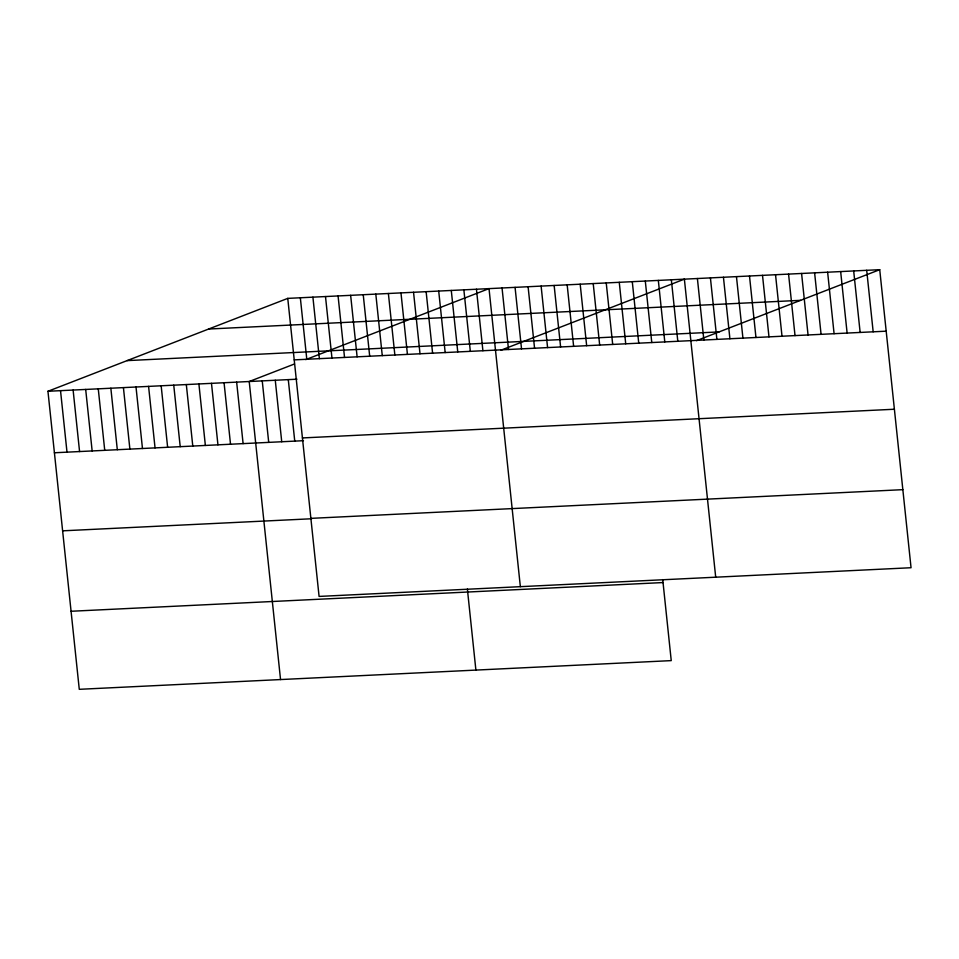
<?xml version="1.0" encoding="UTF-8"?>
<svg xmlns="http://www.w3.org/2000/svg" width="959" height="959" viewBox="0 0 959 959"><rect width="100%" height="100%" fill="white"/><g stroke="black" fill="none" stroke-linecap="round" stroke-linejoin="round"><path stroke-width="1.44" d="M662.729 579.584L671.24 660.619L79.273 689.317L47.95 391.272L287.76 298.381L879.727 269.683L911.05 567.728L319.083 596.426L287.76 298.381M294.437 364L249.22 381.514L280.543 679.559M305.741 359.613L489.018 288.623L520.353 586.668M501.089 350.143L684.378 279.153L715.702 577.198M696.45 340.673L879.727 269.683M208.618 329.033L800.585 300.335M127.079 360.62L719.058 331.91M294.221 359.877L886.188 331.179M47.95 391.272L296.966 379.201M302.421 437.939L894.387 409.241M54.411 452.768L303.44 440.696M310.872 518.363L902.851 489.665M62.623 530.83L311.639 518.759M71.074 611.267L663.041 582.557M866.696 270.306L873.169 331.802M853.678 270.941L860.139 332.437M840.659 271.577L847.121 333.073M827.629 272.2L834.09 333.696M814.611 272.835L821.072 334.331M801.58 273.471L808.053 334.967M788.562 274.094L795.023 335.602M775.531 274.73L782.005 336.225M762.513 275.365L768.974 336.861M749.494 275.988L755.956 337.496M736.464 276.624L742.925 338.119M723.446 277.259L729.907 338.755M710.415 277.882L716.888 339.39M697.397 278.518L703.858 340.013M671.348 279.776L677.809 341.284M658.33 280.412L664.791 341.907M645.299 281.047L651.772 342.543M632.281 281.67L638.742 343.178M619.262 282.306L625.724 343.802M606.232 282.941L612.693 344.437M593.213 283.564L599.675 345.072M580.183 284.2L586.656 345.696M567.165 284.835L573.626 346.331M554.146 285.458L560.607 346.966M541.116 286.094L547.577 347.59M528.097 286.729L534.559 348.225M515.067 287.364L521.528 348.86M502.048 287.988L508.51 349.484M476.443 289.234L482.904 350.73M463.868 289.846L470.33 351.342M451.281 290.457L457.755 351.953M438.707 291.057L445.168 352.564M467.381 589.054L475.892 670.089M426.132 291.668L432.593 353.176M413.545 292.279L420.006 353.775M400.97 292.891L407.431 354.386M388.383 293.502L394.856 354.998M375.808 294.113L382.269 355.609M363.233 294.725L369.694 356.221M350.646 295.336L357.12 356.832M338.071 295.935L344.533 357.443M325.497 296.547L331.958 358.055M312.91 297.158L319.371 358.654M300.335 297.769L306.796 359.265M288.287 379.62L294.749 441.116M275.269 380.255L281.73 441.751M262.239 380.879L268.712 442.375M236.645 382.126L243.107 443.621M224.058 382.737L230.52 444.233M211.483 383.348L217.945 444.844M198.897 383.948L205.37 445.456M186.322 384.559L192.783 446.067M173.747 385.17L180.208 446.666M161.16 385.782L167.633 447.278M148.585 386.393L155.046 447.889M136.01 387.004L142.471 448.5M123.423 387.616L129.885 449.112M110.848 388.227L117.31 449.723M98.262 388.839L104.735 450.334M85.687 389.438L92.148 450.946M73.112 390.049L79.573 451.557M60.525 390.661L66.998 452.157"/></g></svg>
